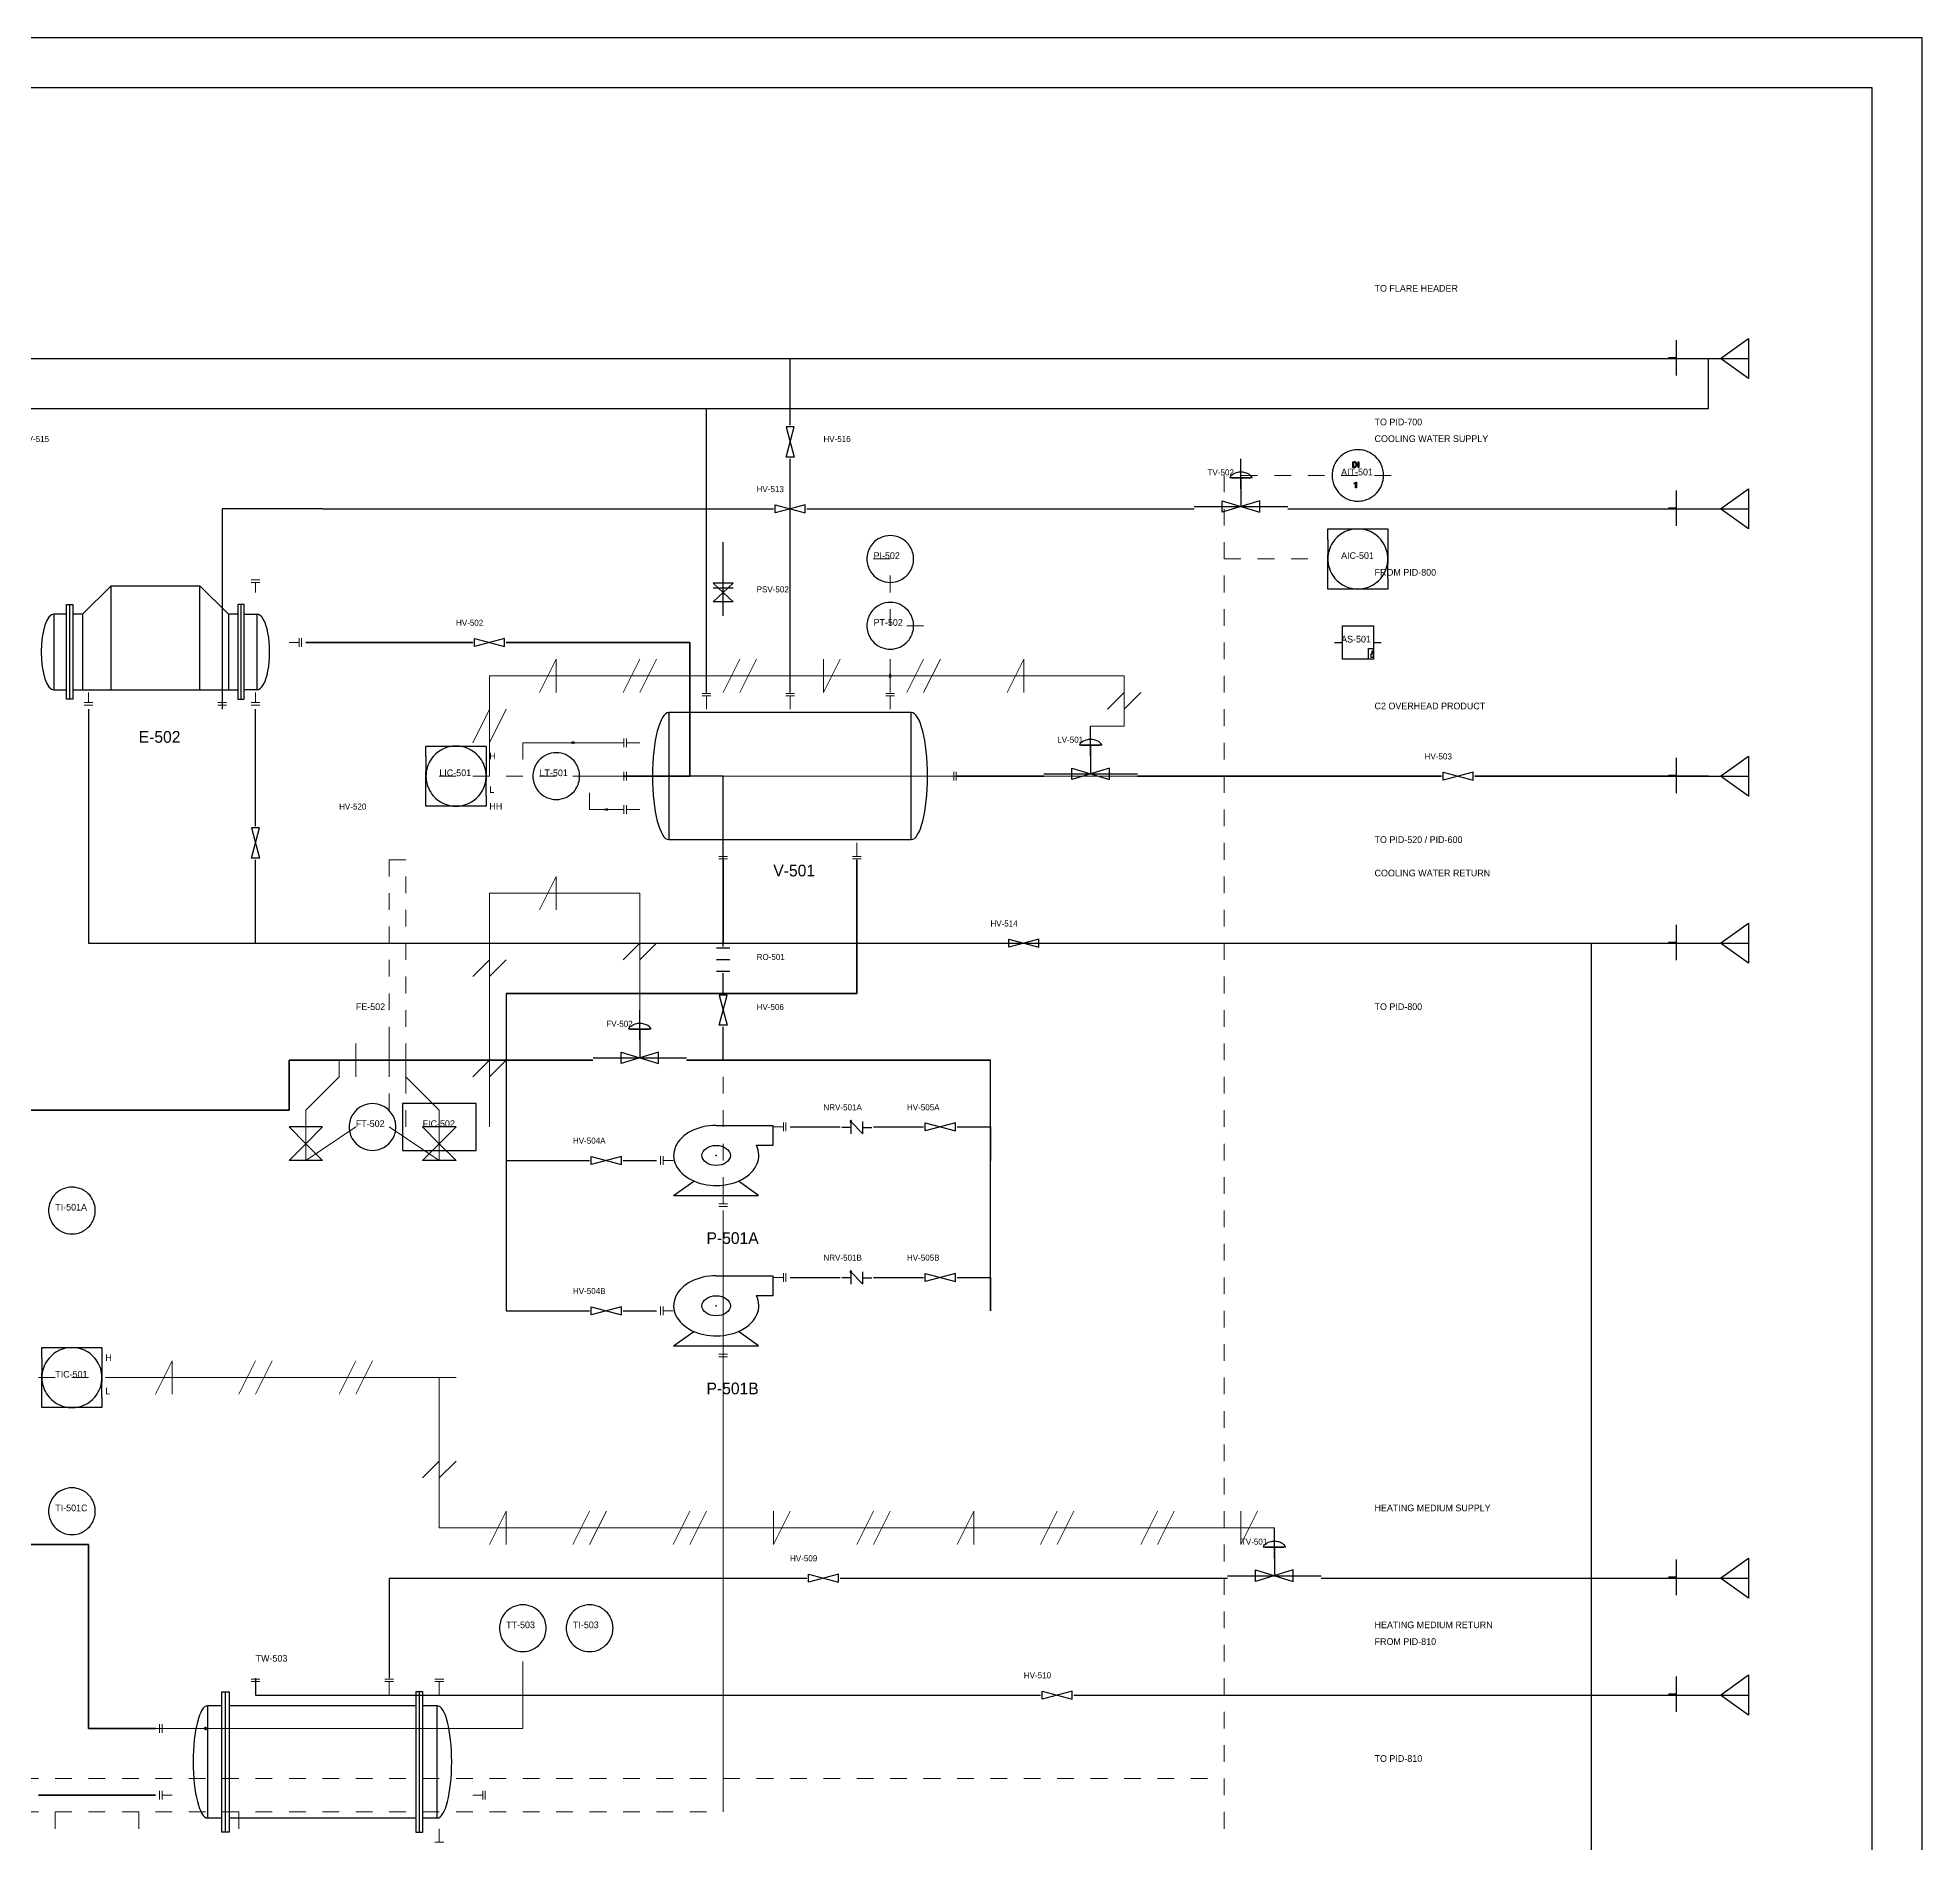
# Model space of a CAD drawing. Header units: metres. Extents: x 10 to 1179, y 10 to 831.
# Drawn here: x 615 to 1179, y 291 to 831 of the extents above; entities that cross this region are included whole.
import ezdxf

# ---------------------------------------------------------------- set-up
doc = ezdxf.new("R2010")
doc.units = ezdxf.units.M
for name, color, linetype in [('BORDER', 7, 'Continuous'), ('DRAIN', 8, 'Continuous'), ('FLARE', 7, 'Continuous'), ('IMPULSE_LINE', 8, 'Continuous'), ('INSTRUMENT', 7, 'Continuous'), ('NOZZLES', 7, 'Continuous'), ('PROCESS', 7, 'Continuous'), ('SIGNAL_ELECTRIC', 8, 'Continuous'), ('SIGNAL_PNEUMATIC', 8, 'Continuous'), ('SYMBOLS', 7, 'Continuous'), ('TEXT', 7, 'Continuous'), ('UTILITY', 8, 'Continuous'), ('VALVES', 7, 'Continuous')]:
    doc.layers.add(name, color=color, linetype=linetype)

# ---------------------------------------------------------------- blocks, each defined once
blk = doc.blocks.new('YAML_PID_OFFPAGE_CONNECTOR')
at = {"layer": 'DEFAULT_1_2_778'}
for p, q in [((2.649, 0.672), (2.649, -0.731)), ((2.683, -0.03), (3.324, -0.03))]:
    blk.add_line(p, q, dxfattribs=at)
at = {"layer": 'DEFAULT_255_2_778'}
for p, q in [((-3.324, 0), (-3.324, 0.794)), ((-3.324, 0.794), (-0.996, 0)), ((2.497, 0), (-3.324, 0)), ((-0.996, 0), (-3.324, -0.794)), ((-3.324, -0.794), (-3.324, 0))]:
    blk.add_line(p, q, dxfattribs=at)
blk = doc.blocks.new('YAML_PID_REBOILER')
for p, q in [((-1.6875, -0.625), (-1.6875, 0.625)), ((1.6875, -0.625), (1.6875, 0.625))]:
    blk.add_line(p, q)
for points in [[(-1.75, 0.625), (-1.625, 0.625), (-1.625, -0.625), (-1.75, -0.625)], [(1.75, 0.625), (1.625, 0.625), (1.625, -0.625), (1.75, -0.625)]]:
    blk.add_lwpolyline(points, close=True)
at = {"linetype": 'CONTINUOUS'}
for points in [[(-1.75, 0.5), (-2, 0.5), (-2, -0.5)], [(1.625, 0.5), (-1.625, 0.5)], [(1.75, -0.5), (2, -0.5), (2, 0.5), (1.75, 0.5)], [(-2, -0.5), (-1.75, -0.5)], [(-1.625, -0.5), (1.625, -0.5)]]:
    blk.add_lwpolyline(points, dxfattribs=at)
for centre, major_axis in [((-2, 0), (0, -0.5)), ((2, 0), (0, 0.5))]:
    blk.add_ellipse(centre, major_axis=major_axis, ratio=0.5, start_param=3.1415927, end_param=6.2831853)
blk = doc.blocks.new('YAML_PID_OVERHEAD_CONDENSER')
for p, q in [((-0.875, 0.75), (0.875, 0.75)), ((-1.6875, -0.75), (-1.6875, 0.5)), ((1.6875, -0.75), (1.6875, 0.5))]:
    blk.add_line(p, q)
for points in [[(-0.875, -0.625), (-0.875, 0.75), (-1.4375, 0.375), (-1.4375, -0.625)], [(0.875, -0.625), (0.875, 0.75), (1.4375, 0.375), (1.4375, -0.625)]]:
    blk.add_lwpolyline(points)
for points in [[(-1.75, 0.5), (-1.625, 0.5), (-1.625, -0.75), (-1.75, -0.75)], [(1.75, 0.5), (1.625, 0.5), (1.625, -0.75), (1.75, -0.75)]]:
    blk.add_lwpolyline(points, close=True)
at = {"linetype": 'CONTINUOUS'}
for points in [[(-1.75, 0.375), (-2, 0.375), (-2, -0.625)], [(-1.4375, 0.375), (-1.625, 0.375)], [(1.625, 0.375), (1.4375, 0.375)], [(1.75, 0.375), (2, 0.375), (2, -0.625)], [(-2, -0.625), (-1.75, -0.625)], [(-1.625, -0.625), (1.625, -0.625)], [(2, -0.625), (1.75, -0.625)]]:
    blk.add_lwpolyline(points, dxfattribs=at)
for centre, start_param, end_param in [((-2, -0.125), 3.1415927, 6.2831853), ((2, -0.125), 0, 3.1415927)]:
    blk.add_ellipse(centre, major_axis=(0, -0.5), ratio=0.5, start_param=start_param, end_param=end_param)
blk = doc.blocks.new('YAML_PID_REFLUX_DRUM')
at = {"layer": 'EQUIP'}
blk.add_lwpolyline([(-1.875, -0.5), (1.875, -0.5), (1.875, 0.5), (-1.875, 0.5)], close=True, dxfattribs=at)
for centre, major_axis in [((-1.875, 0), (0, -0.5)), ((1.875, 0), (0, 0.5))]:
    blk.add_ellipse(centre, major_axis=major_axis, ratio=0.5, start_param=3.141593, end_param=6.283185, dxfattribs=at)
blk = doc.blocks.new('YAML_PID_CENTRIFUGAL_PUMP')
for points in [[(-0.062, 0.437), (0.437, 0.437), (0.437, 0.187), (0.291, 0.187)], [(-0.438, -0.438), (-0.258, -0.258)], [(0.312, -0.438), (0.133, -0.258)], [(-0.438, -0.438), (0.312, -0.438)]]:
    blk.add_lwpolyline(points)
blk.add_circle((-0.062, 0.062), 0.125)
blk.add_arc((-0.062, 0.062), 0.375, 90, 19.4712)
blk.add_point((-0.062, 0.062))
blk = doc.blocks.new('YAML_PID_MANUAL_BLOCK_VALVE')
blk.add_lwpolyline([(-0.5, -0.3), (-0.5, 0.3), (0.5, -0.3), (0.5, 0.3), (-0.5, -0.3)])
blk = doc.blocks.new('YAML_PID_CONTROL_VALVE')
at = {"layer": 'DEFAULT_255_2_778'}
for p, q in [((1.59, 3.3), (-1.59, 3.3)), ((-1.32, 3.3), (1.32, 3.3)), ((0, 3.3), (0, -3.31)), ((1.59, 3.3), (1.59, 3.3)), ((2.65, -1.99), (-2.65, -4.64)), ((-2.65, -4.64), (-2.65, -1.99)), ((-2.65, -1.99), (2.65, -4.64)), ((2.65, -4.64), (2.65, -1.99)), ((-6.61, -3.31), (6.61, -3.31))]:
    blk.add_line(p, q, dxfattribs=at)
for centre, radius, start, end in [((-0.12, 3.05), 1.49, 139.274, 170.2375), ((0.08, 2.88), 1.75, 107.8085, 139.4549), ((0.03, 3.03), 1.6, 100.7622, 107.7138), ((0.01, 3.18), 1.44, 91.8616, 100.8049), ((0, 3.29), 1.33, 90.0038, 91.7662), ((0, 3.22), 1.41, 80.7831, 89.8951), ((-0.02, 3.11), 1.52, 79.284, 80.8774), ((-0.07, 2.91), 1.72, 54.0163, 78.868), ((0.03, 3), 1.59, 16.9721, 54.9197), ((0.18, 3.07), 1.43, 9.4624, 16.199)]:
    blk.add_arc(centre, radius, start, end, dxfattribs=at)
blk = doc.blocks.new('YAML_PID_CHECK_VALVE')
at = {"layer": 'DEFAULT_255_2_778'}
for p, q in [((-2.91, 1.19), (-2.91, 1.19)), ((2.65, -1.46), (-2.65, 1.19)), ((-2.65, 1.19), (2.65, -1.46)), ((-2.65, 1.19), (-2.65, -1.46)), ((2.65, -1.46), (2.65, 1.19)), ((-2.65, -0.13), (-6.61, -0.13)), ((2.65, -0.13), (6.61, -0.13))]:
    blk.add_line(p, q, dxfattribs=at)
for start, end in [(89.871, 180.129), (179.871, 270.129), (359.871, 90.129), (269.871, 0.129)]:
    blk.add_arc((-2.65, 1.19), 0.264, start, end, dxfattribs=at)
blk = doc.blocks.new('YAML_PID_RESTRICTION_ORIFICE')
for p, q in [((-0.5, -0.6), (-0.5, 0.6)), ((0, -0.6), (0, 0.6)), ((0.5, -0.6), (0.5, 0.6))]:
    blk.add_line(p, q)
blk = doc.blocks.new('YAML_PID_RELIEF_VALVE')
at = {"layer": 'DEFAULT_255_2_778'}
for p, q in [((2.65, 1.32), (-2.65, -1.32)), ((-2.65, -1.32), (-2.65, 1.32)), ((-2.65, 1.32), (2.65, -1.32)), ((1.32, 1.32), (1.32, -1.32)), ((2.65, -1.32), (2.65, 1.32)), ((-6.61, 0), (6.61, 0))]:
    blk.add_line(p, q, dxfattribs=at)
blk = doc.blocks.new('YAML_PID_FIELD_INSTRUMENT')
for start, end in [(40.5416, 139.4584), (171.3731, 188.6269), (139.4584, 171.3731), (8.6269, 40.5416), (351.3731, 8.6269), (188.6269, 220.5416), (220.5416, 319.4584), (319.4584, 351.3731)]:
    blk.add_arc((0, 0), 0.5, start, end)
blk = doc.blocks.new('YAML_PID_DCS_CONTROLLER')
for p, q in [((-0.5, 0.325), (-0.5, 0.075)), ((0.5, 0.325), (0.5, 0.075)), ((-0.5, -0.325), (-0.5, -0.075)), ((0.5, -0.325), (0.5, -0.075))]:
    blk.add_line(p, q)
for points in [[(-0.5, 0.325), (-0.5, 0.5), (0.5, 0.5), (0.5, 0.325)], [(-0.5, -0.075), (-0.5, 0.075)], [(0.5, 0.075), (0.5, -0.075)], [(0.5, -0.325), (0.5, -0.5), (-0.5, -0.5), (-0.5, -0.325)]]:
    blk.add_lwpolyline(points)
for start, end in [(139.4584, 171.3731), (40.5416, 139.4584), (8.6269, 40.5416), (171.3731, 188.6269), (351.3731, 8.6269), (188.6269, 220.5416), (319.4584, 351.3731), (220.5416, 319.4584)]:
    blk.add_arc((0, 0), 0.5, start, end)
blk = doc.blocks.new('YAML_PID_ANALYZER')
at = {"layer": 'DEFAULT_255_1_542'}
for p, q in [((-1.31, 2.06), (-1.31, 3.52)), ((-1.31, 3.52), (-0.9, 3.52)), ((-0.91, 2.06), (-1.31, 2.06)), ((-0.9, 3.37), (-1.12, 3.37)), ((-1.12, 3.37), (-1.12, 2.22)), ((-1.12, 2.22), (-0.92, 2.22)), ((-0.45, 2.75), (-0.45, 2.84)), ((-0.26, 2.84), (-0.26, 2.75)), ((0.05, 2.06), (0.05, 3.52)), ((0.05, 3.52), (0.24, 3.52)), ((0.24, 2.06), (0.05, 2.06)), ((0.24, 3.52), (0.24, 2.06)), ((-0.94, -1.96), (-0.4, -1.76)), ((-0.94, -2.13), (-0.94, -1.96)), ((-0.56, -1.99), (-0.94, -2.13)), ((-0.56, -3.23), (-0.56, -1.99)), ((-0.37, -3.23), (-0.56, -3.23)), ((-0.4, -1.76), (-0.37, -1.76)), ((-0.37, -1.76), (-0.37, -3.23))]:
    blk.add_line(p, q, dxfattribs=at)
for centre, radius, start, end in [((-0.91, 2.8), 0.576, 269.4971, 284.0204), ((-0.92, 2.91), 0.849, 270.4445, 278.451), ((-0.9, 2.79), 0.733, 75.4101, 90.3803), ((-0.9, 2.79), 0.571, 79.2151, 89.7446), ((-0.86, 2.98), 0.385, 40.384, 80.1432), ((-0.88, 2.72), 0.658, 278.1073, 299.0339), ((-0.87, 2.63), 0.399, 283.77, 318.1556), ((-0.87, 2.91), 0.61, 60.1456, 75.189), ((-0.91, 2.66), 0.452, 318.7416, 343.6873), ((-0.85, 2.95), 0.57, 26.5254, 60.1451), ((-0.89, 2.95), 0.426, 26.5778, 40.1533), ((-0.84, 2.64), 0.561, 299.2531, 333.4571), ((-1.01, 2.9), 0.554, 9.6572, 26.1932), ((-1.14, 2.73), 0.688, 343.3325, 355.8548), ((-1.3, 2.84), 0.854, 359.6455, 9.8607), ((-1.4, 2.75), 0.951, 355.4989, 0.0788), ((-0.99, 2.87), 0.729, 7.403, 26.8321), ((-0.96, 2.7), 0.699, 333.0707, 348.7181), ((-1.17, 2.74), 0.91, 348.729, 0.3013), ((-1.19, 2.84), 0.93, 0.1606, 7.7176)]:
    blk.add_arc(centre, radius, start, end, dxfattribs=at)
at = {"layer": 'DEFAULT_255_2_778'}
blk.add_line((-6.61, 0), (-6.61, 0), dxfattribs=at)
for centre, radius, start, end in [((-0.01, 0.01), 6.61, 109.7078, 153.0328), ((-0.02, 0.01), 6.6, 96.3164, 109.6517), ((0, -0.13), 6.74, 89.9875, 96.3278), ((0, -0.08), 6.69, 78.5415, 90.0352), ((0.03, 0.04), 6.57, 63.0463, 78.5245), ((0.01, 0.01), 6.61, 19.7078, 63.0328), ((0.08, 0), 6.69, 168.5415, 180.0352), ((-0.04, 0.03), 6.57, 153.0463, 168.5245), ((0.01, 0.02), 6.6, 6.3164, 19.6517), ((-0.13, 0), 6.74, 359.9875, 6.3278), ((0.13, 0), 6.74, 179.9875, 186.3278), ((-0.01, -0.02), 6.6, 186.3164, 199.6517), ((-0.01, -0.01), 6.61, 199.7078, 243.0328), ((0.01, -0.01), 6.61, 289.7078, 333.0328), ((0.04, -0.03), 6.57, 333.0463, 348.5245), ((-0.08, 0), 6.69, 348.5415, 0.0352), ((-0.03, -0.04), 6.57, 243.0463, 258.5245), ((0, 0.08), 6.69, 258.5415, 270.0352), ((0, 0.13), 6.74, 269.9875, 276.3278), ((0.02, -0.01), 6.6, 276.3164, 289.6517)]:
    blk.add_arc(centre, radius, start, end, dxfattribs=at)
blk = doc.blocks.new('YAML_PID_SAMPLE_POINT')
at = {"layer": 'DEFAULT_255_2_778'}
for p, q in [((-7.97, 0), (-5.32, 0)), ((-5.26, 2.65), (5.33, 2.65)), ((-5.26, -2.65), (-5.26, 2.65)), ((5.32, 0), (7.97, 0)), ((5.33, 2.65), (5.33, -2.65)), ((5.33, -2.65), (-5.26, -2.65)), ((3.61, -0.93), (5.33, -0.93)), ((3.61, -2.65), (3.61, -0.93)), ((5.33, -2.65), (3.61, -2.65)), ((4.53, -2.38), (4.53, -1.77)), ((4.53, -1.77), (4.89, -1.77)), ((4.89, -2.38), (4.53, -2.38)), ((4.89, -1.77), (4.89, -1.32)), ((4.89, -1.32), (5.19, -1.32)), ((5.19, -2.38), (4.89, -2.38)), ((5.19, -1.32), (5.19, -2.38)), ((5.33, -0.93), (5.33, -2.65))]:
    blk.add_line(p, q, dxfattribs=at)

msp = doc.modelspace()

# ---------------------------------------------------------------- linework, layer by layer
at = {"layer": 'BORDER'}
for points in [[(10, 10), (1179, 10), (1179, 831), (10, 831), (10, 10)], [(25, 25), (1164, 25), (1164, 816), (25, 816), (25, 25)]]:
    msp.add_lwpolyline(points, dxfattribs=at)
at = {"layer": 'DRAIN', "lineweight": 25}
for points in [[(680, 595), (680, 630)], [(680, 560), (680, 585)], [(820, 585), (820, 560)], [(680, 560), (1115, 560)], [(820, 560), (1080, 560)], [(1080, 125), (1080, 560)]]:
    msp.add_lwpolyline(points, dxfattribs=at)
at = {"layer": 'FLARE', "lineweight": 25}
for points in [[(600, 735), (1115, 735)], [(840, 715), (840, 735)], [(840, 735), (1115, 735)], [(1115, 720), (1115, 735)], [(1115, 720), (1115, 735)], [(1115, 720), (1115, 735)], [(430, 720), (1115, 720)], [(465, 720), (1115, 720)], [(815, 635), (815, 720)], [(815, 720), (820, 720)], [(820, 720), (1115, 720)], [(840, 635), (840, 705)]]:
    msp.add_lwpolyline(points, dxfattribs=at)
at = {"layer": 'IMPULSE_LINE', "lineweight": 18}
for p, q in [((870, 635), (870, 645)), ((790, 620), (760, 620)), ((760, 620), (760, 615)), ((780, 600), (780, 605)), ((790, 600), (780, 600)), ((705, 525), (705, 520)), ((725, 525), (725, 520)), ((705, 520), (695, 510)), ((725, 520), (735, 510)), ((695, 510), (695, 495)), ((735, 510), (735, 495)), ((695, 495), (710, 505)), ((735, 495), (720, 505)), ((760, 325), (760, 345)), ((650, 325), (665, 325)), ((665, 325), (760, 325))]:
    msp.add_line(p, q, dxfattribs=at)
at = {"layer": 'INSTRUMENT'}
for p, q in [((975, 696), (975, 705)), ((820, 668), (820, 680)), ((930, 616), (930, 625)), ((795, 531), (795, 540)), ((985, 376), (985, 385))]:
    msp.add_line(p, q, dxfattribs=at)
at = {"layer": 'INSTRUMENT', "lineweight": 18}
for p, q in [((710, 520), (710, 530)), ((720, 520), (720, 530))]:
    msp.add_line(p, q, dxfattribs=at)
at = {"layer": 'INSTRUMENT'}
msp.add_lwpolyline([(724, 498), (746, 498), (746, 512), (724, 512), (724, 498)], dxfattribs=at)
at = {"layer": 'NOZZLES', "lineweight": 13}
for p, q in [((681.3, 668.75), (678.7, 668.75)), ((681.3, 668), (678.7, 668)), ((680, 665), (680, 668)), ((690, 650), (693, 650)), ((693, 648.7), (693, 651.3)), ((693.75, 648.7), (693.75, 651.3)), ((628.7, 632), (631.3, 632)), ((630, 635), (630, 632)), ((668.7, 632), (671.3, 632)), ((670, 635), (670, 632)), ((678.7, 632), (681.3, 632)), ((680, 635), (680, 632)), ((816.3, 634.75), (813.7, 634.75)), ((816.3, 634), (813.7, 634)), ((815, 630), (815, 634)), ((841.3, 634.75), (838.7, 634.75)), ((841.3, 634), (838.7, 634)), ((840, 630), (840, 634)), ((871.3, 634.75), (868.7, 634.75)), ((871.3, 634), (868.7, 634)), ((870, 630), (870, 634)), ((628.7, 631.25), (631.3, 631.25)), ((668.7, 631.25), (671.3, 631.25)), ((678.7, 631.25), (681.3, 631.25)), ((790.25, 621.3), (790.25, 618.7)), ((791, 621.3), (791, 618.7)), ((795, 620), (791, 620)), ((790.25, 611.3), (790.25, 608.7)), ((791, 611.3), (791, 608.7)), ((795, 610), (791, 610)), ((885, 610), (889, 610)), ((889, 608.7), (889, 611.3)), ((889.75, 608.7), (889.75, 611.3)), ((790.25, 601.3), (790.25, 598.7)), ((791, 601.3), (791, 598.7)), ((795, 600), (791, 600)), ((820, 590), (820, 586)), ((860, 590), (860, 586)), ((818.7, 586), (821.3, 586)), ((818.7, 585.25), (821.3, 585.25)), ((858.7, 586), (861.3, 586)), ((858.7, 585.25), (861.3, 585.25)), ((835, 505), (838, 505)), ((838, 503.7), (838, 506.3)), ((838.75, 503.7), (838.75, 506.3)), ((801.25, 496.3), (801.25, 493.7)), ((802, 496.3), (802, 493.7)), ((805, 495), (802, 495)), ((818.7, 482), (821.3, 482)), ((818.7, 481.25), (821.3, 481.25)), ((820, 485), (820, 482)), ((835, 460), (838, 460)), ((838, 458.7), (838, 461.3)), ((838.75, 458.7), (838.75, 461.3)), ((801.25, 451.3), (801.25, 448.7)), ((802, 451.3), (802, 448.7)), ((805, 450), (802, 450)), ((818.7, 437), (821.3, 437)), ((818.7, 436.25), (821.3, 436.25)), ((820, 440), (820, 437)), ((681.3, 339.75), (678.7, 339.75)), ((681.3, 339), (678.7, 339)), ((680, 335), (680, 339)), ((721.3, 339.75), (718.7, 339.75)), ((721.3, 339), (718.7, 339)), ((720, 335), (720, 339)), ((736.3, 339.75), (733.7, 339.75)), ((736.3, 339), (733.7, 339)), ((735, 335), (735, 339)), ((651.25, 326.3), (651.25, 323.7)), ((652, 326.3), (652, 323.7)), ((655, 325), (652, 325)), ((651.25, 306.3), (651.25, 303.7)), ((652, 306.3), (652, 303.7)), ((655, 305), (652, 305)), ((745, 305), (748, 305)), ((748, 303.7), (748, 306.3)), ((748.75, 303.7), (748.75, 306.3)), ((735, 295), (735, 291)), ((733.7, 291), (736.3, 291))]:
    msp.add_line(p, q, dxfattribs=at)
at = {"layer": 'PROCESS', "lineweight": 35}
for points in [[(695, 650), (745, 650)], [(755, 650), (810, 650)], [(810, 650), (810, 610)], [(810, 610), (790, 610)], [(890, 610), (916, 610)], [(944, 610), (1000, 610)], [(1000, 610), (1035, 610)], [(1045, 610), (1115, 610)], [(860, 585), (860, 545)], [(860, 545), (755, 545)], [(690, 525), (781, 525)], [(690, 525), (690, 510)], [(809, 525), (900, 525)], [(690, 510), (555, 510)], [(595, 380), (630, 380)], [(630, 325), (630, 380)], [(650, 325), (630, 325)], [(615, 305), (650, 305)]]:
    msp.add_lwpolyline(points, dxfattribs=at)
at = {"layer": 'PROCESS', "lineweight": 25}
for points in [[(820, 610), (790, 610)], [(820, 570), (820, 610)], [(820, 559), (820, 570)], [(820, 545), (820, 551)], [(755, 545), (755, 495)], [(755, 545), (755, 450)], [(820, 525), (820, 535)], [(900, 495), (900, 525)], [(900, 450), (900, 525)], [(840, 505), (855, 505)], [(865, 505), (880, 505)], [(890, 505), (900, 505)], [(900, 505), (900, 495)], [(755, 495), (780, 495)], [(790, 495), (800, 495)], [(840, 460), (855, 460)], [(865, 460), (880, 460)], [(890, 460), (900, 460)], [(900, 460), (900, 450)], [(755, 450), (780, 450)], [(790, 450), (800, 450)]]:
    msp.add_lwpolyline(points, dxfattribs=at)
at = {"layer": 'SIGNAL_ELECTRIC', "lineweight": 18}
for p, q in [((970, 695), (970, 700)), ((980, 700), (975, 700)), ((990, 700), (985, 700)), ((1000, 700), (995, 700)), ((1010, 700), (1005, 700)), ((1020, 700), (1015, 700)), ((970, 685), (970, 690)), ((970, 675), (970, 680)), ((870, 675), (865, 675)), ((970, 675), (975, 675)), ((980, 675), (985, 675)), ((990, 675), (995, 675)), ((870, 665), (870, 670)), ((970, 665), (970, 670)), ((870, 655), (870, 660)), ((880, 655), (875, 655)), ((970, 655), (970, 660)), ((970, 645), (970, 650)), ((970, 635), (970, 640)), ((970, 625), (970, 630)), ((970, 615), (970, 620)), ((740, 610), (735, 610)), ((750, 610), (745, 610)), ((760, 610), (755, 610)), ((770, 610), (765, 610)), ((780, 610), (775, 610)), ((780, 610), (785, 610)), ((790, 610), (785, 610)), ((790, 610), (795, 610)), ((800, 610), (795, 610)), ((800, 610), (805, 610)), ((810, 610), (805, 610)), ((810, 610), (815, 610)), ((820, 610), (815, 610)), ((820, 610), (825, 610)), ((830, 610), (825, 610)), ((830, 610), (835, 610)), ((840, 610), (835, 610)), ((840, 610), (845, 610)), ((850, 610), (845, 610)), ((850, 610), (855, 610)), ((860, 610), (855, 610)), ((860, 610), (865, 610)), ((870, 610), (865, 610)), ((870, 610), (875, 610)), ((880, 610), (875, 610)), ((880, 610), (885, 610)), ((890, 610), (885, 610)), ((890, 610), (895, 610)), ((900, 610), (895, 610)), ((900, 610), (905, 610)), ((910, 610), (905, 610)), ((910, 610), (915, 610)), ((920, 610), (915, 610)), ((920, 610), (925, 610)), ((930, 610), (925, 610)), ((930, 610), (935, 610)), ((940, 610), (935, 610)), ((940, 610), (945, 610)), ((950, 610), (945, 610)), ((970, 605), (970, 610)), ((970, 595), (970, 600)), ((970, 585), (970, 590)), ((720, 585), (720, 580)), ((720, 585), (725, 585)), ((725, 575), (725, 580)), ((970, 575), (970, 580)), ((720, 575), (720, 570)), ((725, 565), (725, 570)), ((970, 565), (970, 570)), ((720, 565), (720, 560)), ((725, 555), (725, 560)), ((970, 555), (970, 560)), ((720, 555), (720, 550)), ((725, 545), (725, 550)), ((970, 545), (970, 550)), ((720, 545), (720, 540)), ((725, 535), (725, 540)), ((970, 535), (970, 540)), ((720, 535), (720, 530)), ((720, 525), (720, 520)), ((725, 525), (725, 530)), ((970, 525), (970, 530)), ((725, 515), (725, 520)), ((820, 520), (820, 515)), ((970, 515), (970, 520)), ((720, 515), (720, 510)), ((725, 505), (725, 510)), ((820, 510), (820, 505)), ((970, 505), (970, 510)), ((820, 500), (820, 495)), ((970, 495), (970, 500)), ((820, 490), (820, 485)), ((970, 485), (970, 490)), ((820, 480), (820, 475)), ((970, 475), (970, 480)), ((820, 475), (820, 470)), ((820, 470), (820, 465)), ((970, 465), (970, 470)), ((820, 465), (820, 460)), ((820, 460), (820, 455)), ((970, 455), (970, 460)), ((820, 455), (820, 450)), ((820, 450), (820, 445)), ((970, 445), (970, 450)), ((820, 445), (820, 440)), ((820, 440), (820, 435)), ((820, 435), (820, 430)), ((970, 435), (970, 440)), ((615, 430), (620, 430)), ((625, 430), (630, 430)), ((635, 430), (640, 430)), ((645, 430), (650, 430)), ((655, 430), (660, 430)), ((665, 430), (670, 430)), ((675, 430), (680, 430)), ((685, 430), (690, 430)), ((695, 430), (700, 430)), ((705, 430), (710, 430)), ((715, 430), (720, 430)), ((725, 430), (730, 430)), ((735, 430), (740, 430)), ((820, 430), (820, 425)), ((970, 425), (970, 430)), ((820, 425), (820, 420)), ((820, 420), (820, 415)), ((970, 415), (970, 420)), ((820, 415), (820, 410)), ((820, 410), (820, 405)), ((970, 405), (970, 410)), ((820, 405), (820, 400)), ((820, 400), (820, 395)), ((820, 395), (820, 390)), ((970, 395), (970, 400)), ((820, 390), (820, 385)), ((970, 385), (970, 390)), ((820, 385), (820, 380)), ((820, 380), (820, 375)), ((970, 375), (970, 380)), ((820, 375), (820, 370)), ((820, 370), (820, 365)), ((970, 365), (970, 370)), ((820, 365), (820, 360)), ((820, 360), (820, 355)), ((970, 355), (970, 360)), ((820, 355), (820, 350)), ((820, 350), (820, 345)), ((970, 345), (970, 350)), ((820, 345), (820, 340)), ((820, 340), (820, 335)), ((970, 335), (970, 340)), ((820, 335), (820, 330)), ((820, 330), (820, 325)), ((970, 325), (970, 330)), ((820, 325), (820, 320)), ((820, 320), (820, 315)), ((970, 315), (970, 320)), ((820, 315), (820, 310)), ((610, 310), (615, 310)), ((620, 310), (625, 310)), ((630, 310), (635, 310)), ((640, 310), (645, 310)), ((650, 310), (655, 310)), ((660, 310), (665, 310)), ((670, 310), (675, 310)), ((680, 310), (685, 310)), ((690, 310), (695, 310)), ((700, 310), (705, 310)), ((710, 310), (715, 310)), ((720, 310), (725, 310)), ((730, 310), (735, 310)), ((740, 310), (745, 310)), ((750, 310), (755, 310)), ((760, 310), (765, 310)), ((770, 310), (775, 310)), ((780, 310), (785, 310)), ((790, 310), (795, 310)), ((800, 310), (805, 310)), ((810, 310), (815, 310)), ((820, 310), (825, 310)), ((820, 310), (820, 305)), ((820, 305), (820, 300)), ((830, 310), (835, 310)), ((840, 310), (845, 310)), ((850, 310), (855, 310)), ((860, 310), (865, 310)), ((870, 310), (875, 310)), ((880, 310), (885, 310)), ((890, 310), (895, 310)), ((900, 310), (905, 310)), ((910, 310), (915, 310)), ((920, 310), (925, 310)), ((930, 310), (935, 310)), ((940, 310), (945, 310)), ((950, 310), (955, 310)), ((960, 310), (965, 310)), ((970, 305), (970, 310)), ((610, 300), (615, 300)), ((620, 300), (620, 295)), ((620, 300), (625, 300)), ((630, 300), (635, 300)), ((640, 300), (645, 300)), ((645, 300), (645, 295)), ((650, 300), (655, 300)), ((660, 300), (665, 300)), ((670, 300), (675, 300)), ((675, 300), (675, 295)), ((680, 300), (685, 300)), ((690, 300), (695, 300)), ((700, 300), (705, 300)), ((710, 300), (715, 300)), ((720, 300), (725, 300)), ((730, 300), (735, 300)), ((740, 300), (745, 300)), ((750, 300), (755, 300)), ((760, 300), (765, 300)), ((770, 300), (775, 300)), ((780, 300), (785, 300)), ((790, 300), (795, 300)), ((800, 300), (805, 300)), ((810, 300), (815, 300)), ((970, 295), (970, 300))]:
    msp.add_line(p, q, dxfattribs=at)
at = {"layer": 'SIGNAL_PNEUMATIC', "lineweight": 18}
for p, q in [((765, 635), (770, 645)), ((770, 635), (770, 645)), ((790, 635), (795, 645)), ((795, 635), (800, 645)), ((820, 635), (825, 645)), ((825, 635), (830, 645)), ((850, 635), (850, 645)), ((850, 635), (855, 645)), ((875, 635), (880, 645)), ((880, 635), (885, 645)), ((905, 635), (910, 645)), ((910, 635), (910, 645)), ((750, 610), (750, 640)), ((750, 640), (940, 640)), ((940, 625), (940, 640)), ((935, 630), (940, 635)), ((940, 630), (945, 635)), ((745, 620), (750, 630)), ((750, 620), (755, 630)), ((940, 625), (930, 625)), ((765, 570), (770, 580)), ((770, 570), (770, 580)), ((750, 505), (750, 575)), ((750, 575), (795, 575)), ((795, 575), (795, 540)), ((790, 555), (795, 560)), ((795, 555), (800, 560)), ((745, 550), (750, 555)), ((750, 550), (755, 555)), ((745, 520), (750, 525)), ((750, 520), (755, 525)), ((650, 425), (655, 435)), ((655, 425), (655, 435)), ((675, 425), (680, 435)), ((680, 425), (685, 435)), ((705, 425), (710, 435)), ((710, 425), (715, 435)), ((635, 430), (735, 430)), ((735, 385), (735, 430)), ((730, 400), (735, 405)), ((735, 400), (740, 405)), ((750, 380), (755, 390)), ((755, 380), (755, 390)), ((775, 380), (780, 390)), ((780, 380), (785, 390)), ((805, 380), (810, 390)), ((810, 380), (815, 390)), ((835, 380), (835, 390)), ((835, 380), (840, 390)), ((860, 380), (865, 390)), ((865, 380), (870, 390)), ((890, 380), (895, 390)), ((895, 380), (895, 390)), ((915, 380), (920, 390)), ((920, 380), (925, 390)), ((945, 380), (950, 390)), ((950, 380), (955, 390)), ((975, 380), (975, 390)), ((975, 380), (980, 390)), ((735, 385), (985, 385))]:
    msp.add_line(p, q, dxfattribs=at)
at = {"layer": 'UTILITY', "lineweight": 25}
for points in [[(700, 690), (670, 690)], [(670, 690), (670, 630)], [(700, 690), (835, 690)], [(845, 690), (961, 690)], [(989, 690), (1115, 690)], [(630, 630), (630, 560)], [(630, 560), (700, 560)], [(700, 560), (905, 560)], [(915, 560), (1115, 560)], [(720, 370), (845, 370)], [(720, 370), (720, 340)], [(855, 370), (971, 370)], [(999, 370), (1115, 370)], [(680, 340), (680, 335)], [(680, 335), (720, 335)], [(720, 335), (915, 335)], [(925, 335), (1115, 335)]]:
    msp.add_lwpolyline(points, dxfattribs=at)
at = {"layer": 'VALVES'}
for points in [[(690, 505), (695, 500), (700, 505), (690, 505)], [(730, 505), (735, 500), (740, 505), (730, 505)], [(690, 495), (695, 500), (700, 495), (690, 495)], [(730, 495), (735, 500), (740, 495), (730, 495)]]:
    msp.add_lwpolyline(points, dxfattribs=at)

# ---------------------------------------------------------------- block references
at = {"layer": 'SYMBOLS'}
for name, p, xscale, yscale, rotation in [('YAML_PID_OFFPAGE_CONNECTOR', (1115, 735), 3.6103034812080543, 7.559055118110234, 180), ('YAML_PID_MANUAL_BLOCK_VALVE', (840, 710), 9, 4, 90), ('YAML_PID_OFFPAGE_CONNECTOR', (1115, 690), 3.6103034812080543, 7.559055118110234, 180), ('YAML_PID_RELIEF_VALVE', (820, 665), 1.0582650500408188, 2.267745105450147, 90), ('YAML_PID_MANUAL_BLOCK_VALVE', (870, 640), 0.75, 0.75, 90), ('YAML_PID_OFFPAGE_CONNECTOR', (1115, 610), 3.6103034812080543, 7.559055118110234, 180), ('YAML_PID_MANUAL_BLOCK_VALVE', (680, 590), 9, 4, 90), ('YAML_PID_OFFPAGE_CONNECTOR', (1115, 560), 3.6103034812080543, 7.559055118110234, 180), ('YAML_PID_RESTRICTION_ORIFICE', (820, 555), 7, 3.333333333333333, 90), ('YAML_PID_MANUAL_BLOCK_VALVE', (820, 540), 9, 4, 90), ('YAML_PID_OFFPAGE_CONNECTOR', (1115, 370), 3.6103034812080543, 7.559055118110234, 180), ('YAML_PID_OFFPAGE_CONNECTOR', (1115, 335), 3.6103034812080543, 7.559055118110234, 180)]:
    msp.add_blockref(name, p, dxfattribs=dict(at, xscale=xscale, yscale=yscale, rotation=rotation))
for name, p, xscale, yscale in [('YAML_PID_ANALYZER', (1010, 700), 1.1638494030954656, 1.1638494030954656), ('YAML_PID_CONTROL_VALVE', (975, 695), 2.1165301000816377, 1.294311383901137), ('YAML_PID_MANUAL_BLOCK_VALVE', (840, 690), 9, 4), ('YAML_PID_DCS_CONTROLLER', (1010, 675), 18, 18), ('YAML_PID_FIELD_INSTRUMENT', (870, 675), 14, 14), ('YAML_PID_OVERHEAD_CONDENSER', (650, 650), 15.2, 22.666666666666668), ('YAML_PID_FIELD_INSTRUMENT', (870, 655), 14, 14), ('YAML_PID_SAMPLE_POINT', (1010, 650), 0.8782329952136302, 1.8897518755787364), ('YAML_PID_MANUAL_BLOCK_VALVE', (750, 650), 9, 4), ('YAML_PID_REFLUX_DRUM', (840, 610), 19.36842105263158, 38), ('YAML_PID_CONTROL_VALVE', (930, 615), 2.1165301000816377, 1.294311383901137), ('YAML_PID_DCS_CONTROLLER', (740, 610), 18, 18), ('YAML_PID_FIELD_INSTRUMENT', (770, 610), 14, 14), ('YAML_PID_MANUAL_BLOCK_VALVE', (775, 620), 0.75, 0.75), ('YAML_PID_MANUAL_BLOCK_VALVE', (1040, 610), 9, 4), ('YAML_PID_MANUAL_BLOCK_VALVE', (785, 600), 0.75, 0.75), ('YAML_PID_MANUAL_BLOCK_VALVE', (910, 560), 9, 4), ('YAML_PID_CONTROL_VALVE', (795, 530), 2.1165301000816377, 1.294311383901137), ('YAML_PID_FIELD_INSTRUMENT', (715, 505), 14, 14), ('YAML_PID_CENTRIFUGAL_PUMP', (820, 495), 34, 24), ('YAML_PID_CHECK_VALVE', (860, 505), 0.6803132464548122, 1.3743969704442458), ('YAML_PID_MANUAL_BLOCK_VALVE', (885, 505), 9, 4), ('YAML_PID_MANUAL_BLOCK_VALVE', (785, 495), 9, 4), ('YAML_PID_FIELD_INSTRUMENT', (625, 480), 14, 14), ('YAML_PID_CENTRIFUGAL_PUMP', (820, 450), 34, 24), ('YAML_PID_CHECK_VALVE', (860, 460), 0.6803132464548122, 1.3743969704442458), ('YAML_PID_MANUAL_BLOCK_VALVE', (885, 460), 9, 4), ('YAML_PID_MANUAL_BLOCK_VALVE', (785, 450), 9, 4), ('YAML_PID_DCS_CONTROLLER', (625, 430), 18, 18), ('YAML_PID_FIELD_INSTRUMENT', (625, 390), 14, 14), ('YAML_PID_CONTROL_VALVE', (985, 375), 2.1165301000816377, 1.294311383901137), ('YAML_PID_MANUAL_BLOCK_VALVE', (850, 370), 9, 4), ('YAML_PID_FIELD_INSTRUMENT', (760, 355), 14, 14), ('YAML_PID_FIELD_INSTRUMENT', (780, 355), 14, 14), ('YAML_PID_REBOILER', (700, 315), 17.2, 33.6), ('YAML_PID_MANUAL_BLOCK_VALVE', (920, 335), 9, 4), ('YAML_PID_FIELD_INSTRUMENT', (665, 325), 0.65, 0.65)]:
    msp.add_blockref(name, p, dxfattribs=dict(at, xscale=xscale, yscale=yscale))

# ---------------------------------------------------------------- texts
at = {"layer": 'TEXT'}
for s, height, p in [('TO FLARE HEADER', 2, (1015, 755)), ('TO PID-700', 2, (1015, 715)), ('HV-515', 1.8, (610, 710)), ('HV-516', 1.8, (850, 710)), ('COOLING WATER SUPPLY', 2, (1015, 710)), ('TV-502', 1.8, (965, 700)), ('AIT-501', 2, (1005, 700)), ('HV-513', 1.8, (830, 695)), ('PI-502', 2, (865, 675)), ('AIC-501', 2, (1005, 675)), ('FROM PID-800', 2, (1015, 670)), ('PSV-502', 1.8, (830, 665)), ('HV-502', 1.8, (740, 655)), ('PT-502', 2, (865, 655)), ('AS-501', 2, (1005, 650)), ('C2 OVERHEAD PRODUCT', 2, (1015, 630)), ('E-502', 3.5, (645, 620)), ('LV-501', 1.8, (920, 620)), ('H', 2, (750, 615)), ('HV-503', 1.8, (1030, 615)), ('LIC-501', 2, (735, 610)), ('LT-501', 2, (765, 610)), ('L', 2, (750, 605)), ('HV-520', 1.8, (705, 600)), ('HH', 2, (750, 600)), ('TO PID-520 / PID-600', 2, (1015, 590)), ('V-501', 3.5, (835, 580)), ('COOLING WATER RETURN', 2, (1015, 580)), ('HV-514', 1.8, (900, 565)), ('RO-501', 1.8, (830, 555)), ('FE-502', 2, (710, 540)), ('HV-506', 1.8, (830, 540)), ('TO PID-800', 2, (1015, 540)), ('FV-502', 1.8, (785, 535)), ('NRV-501A', 1.8, (850, 510)), ('HV-505A', 1.8, (875, 510)), ('FT-502', 2, (710, 505)), ('FIC-502', 2, (730, 505)), ('HV-504A', 1.8, (775, 500)), ('TI-501A', 2, (620, 480)), ('P-501A', 3.5, (815, 470)), ('NRV-501B', 1.8, (850, 465)), ('HV-505B', 1.8, (875, 465)), ('HV-504B', 1.8, (775, 455)), ('H', 2, (635, 435)), ('TIC-501', 2, (620, 430)), ('L', 2, (635, 425)), ('P-501B', 3.5, (815, 425)), ('TI-501C', 2, (620, 390)), ('HEATING MEDIUM SUPPLY', 2, (1015, 390)), ('TV-501', 1.8, (975, 380)), ('HV-509', 1.8, (840, 375)), ('TT-503', 2, (755, 355)), ('TI-503', 2, (775, 355)), ('HEATING MEDIUM RETURN', 2, (1015, 355)), ('FROM PID-810', 2, (1015, 350)), ('TW-503', 2, (680, 345)), ('HV-510', 1.8, (910, 340)), ('TO PID-810', 2, (1015, 315))]:
    msp.add_text(s, height=height, dxfattribs=at).set_placement(p)

doc.saveas('drawing.dxf')
